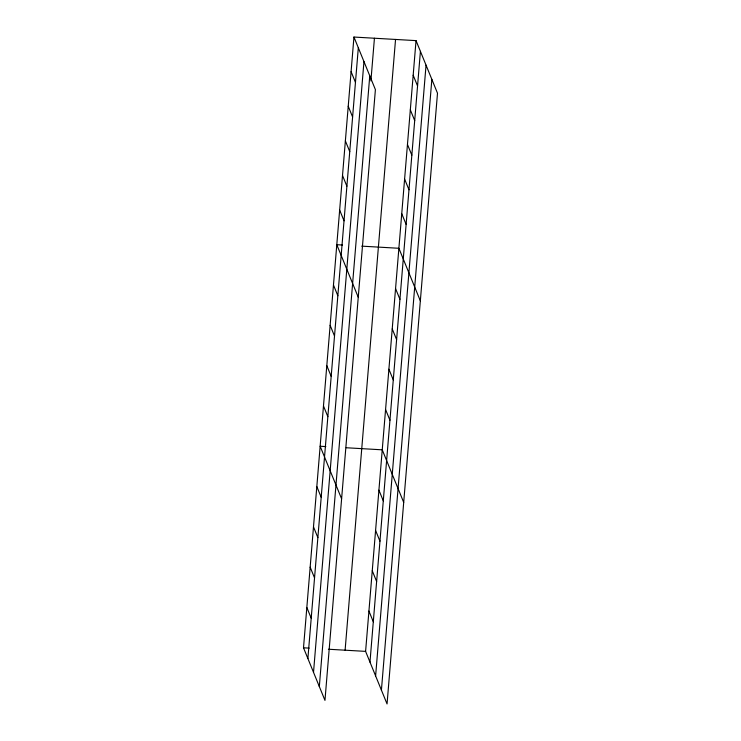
<?xml version="1.0" encoding="UTF-8"?>
<svg xmlns="http://www.w3.org/2000/svg" width="741" height="741" viewBox="0 0 741 741"><rect width="100%" height="100%" fill="white"/><g stroke="black" fill="none" stroke-linecap="round" stroke-linejoin="round"><path stroke-width="1.11" d="M353.948 37.05L375.4 89.624L324.966 700.375L303.504 647.801L353.948 37.05L416.034 40.625L437.496 93.199L387.052 703.95L365.6 651.376L416.034 40.625M307.885 658.527L358.32 47.776M313.517 672.337L363.961 61.586M319.325 686.564L369.768 75.814M370.908 80.917L374.437 38.226M345.102 650.19L395.546 39.44M369.972 662.102L420.416 51.351M375.613 675.912L426.047 65.162M381.42 690.14L431.855 79.389M342.49 245.03L336.794 244.706L358.255 297.28M361.728 246.142L398.89 248.281L420.342 300.855M325.845 446.582L320.149 446.249L341.61 498.832M346.195 447.749L382.245 449.824L403.697 502.398M303.504 647.801L309.201 648.125M328.439 649.236L365.6 651.376M413.182 75.23L417.554 85.956M410.319 109.844L414.701 120.57M407.467 144.449L411.839 155.175M404.605 179.063L408.986 189.789M351.086 71.655L355.467 82.39M401.742 213.667L406.124 224.393M348.233 106.269L352.605 116.995M345.371 140.873L349.752 151.609M395.555 288.582L399.936 299.318M342.518 175.487L346.89 186.213M392.23 328.893L396.611 339.619M339.656 210.092L344.037 220.818M388.905 369.203L393.276 379.929M385.57 409.514L389.951 420.24M333.469 285.016L337.85 295.742M330.143 325.327L334.515 336.053M378.91 490.134L383.292 500.86M326.809 365.637L331.19 376.363M375.585 530.445L379.957 541.171M323.484 405.948L327.855 416.674M372.251 570.755L376.632 581.481M368.925 611.066L373.307 621.792M316.824 486.559L321.196 497.285M313.489 526.87L317.87 537.596M310.164 567.18L314.545 577.906M306.839 607.49L311.211 618.216"/></g></svg>
